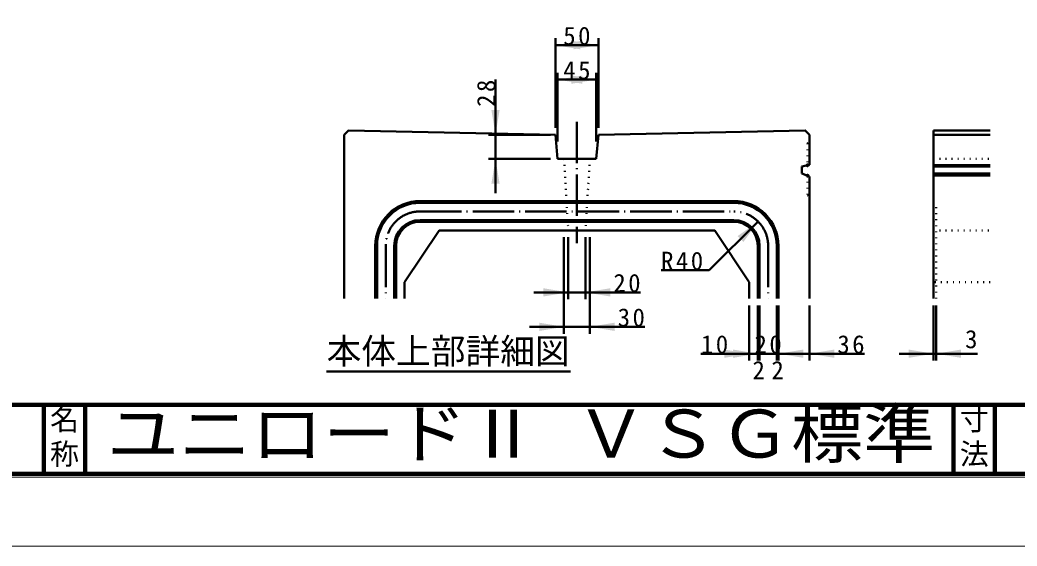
# Model space of a CAD drawing. Units: millimetres, scale not verified. Extents: x -2102 to 2102, y -1485 to 1485.
# Drawn here: x -317 to 1130, y -1485 to -721 of the extents above; entities that cross this region are included whole.
import ezdxf
from ezdxf.enums import TextEntityAlignment as Align

# ---------------------------------------------------------------- set-up
doc = ezdxf.new("R2010")
doc.units = ezdxf.units.MM
doc.header["$LTSCALE"] = 5
doc.header["$PDMODE"] = 32
doc.header["$PDSIZE"] = 2.5
doc.linetypes.add('DOTTED', pattern=[1.75, 0.25, -1.5])
doc.linetypes.add('LONG_DASHED_DOTTED', pattern=[15.25, 12, -1.5, 0.25, -1.5])
doc.layers.add('0-0_V-nasSTD', color=7, linetype='Continuous', lineweight=35)
doc.layers.add('0-1_0', color=7, linetype='Continuous', lineweight=50)
doc.styles.add('ＭＳ ゴシック', font='')
doc.styles.get('ＭＳ ゴシック').set_extended_font_data('MS Gothic')

msp = doc.modelspace()

# ---------------------------------------------------------------- linework, layer by layer
at = {"layer": '0-0_V-nasSTD', "lineweight": 50}
for p, q in [((1008.433, -881.807), (1090.433, -881.807)), ((1008.433, -881.807), (1008.433, -1125.807)), ((153.433, -1125.807), (153.433, -888.057)), ((459.683, -888.057), (462.808, -923.057)), ((522.183, -888.057), (519.058, -923.057)), ((1008.433, -888.057), (1090.433, -888.057)), ((519.058, -923.057), (462.808, -923.057)), ((1008.433, -932.432), (1090.433, -932.432)), ((1008.433, -934.307), (1090.433, -934.307)), ((828.433, -948.505), (828.433, -1125.807)), ((1008.433, -944.307), (1090.433, -944.307)), ((1008.433, -947.432), (1090.433, -947.432)), ((200.933, -1049.307), (200.933, -1125.807)), ((225.933, -1049.307), (225.933, -1125.807)), ((755.933, -1049.307), (755.933, -1125.807)), ((780.933, -1049.307), (780.933, -1125.807))]:
    msp.add_line(p, q, dxfattribs=at)
at = {"layer": '0-0_V-nasSTD', "linetype": 'DOTTED', "lineweight": 50}
for p, q in [((1008.433, -888.057), (1090.433, -888.057)), ((1008.433, -923.057), (1090.433, -923.057)), ((1008.433, -984.307), (1012.183, -986.807)), ((1012.183, -1125.807), (1012.183, -986.807)), ((1008.433, -1014.307), (1012.183, -1011.807)), ((1008.433, -1026.807), (1090.433, -1026.807)), ((1090.433, -1101.807), (1008.433, -1101.807))]:
    msp.add_line(p, q, dxfattribs=at)
at = {"layer": '0-0_V-nasSTD', "linetype": 'LONG_DASHED_DOTTED', "lineweight": 50}
for p, q in [((213.433, -1049.307), (213.433, -1125.807)), ((768.433, -1049.307), (768.433, -1125.807))]:
    msp.add_line(p, q, dxfattribs=at)
at = {"layer": '0-0_V-nasSTD', "lineweight": 100}
for p, q in [((-282.5, -1280), (-282.5, -1380)), ((-222.5, -1280), (-222.5, -1380)), ((1037.5, -1280), (1037.5, -1380)), ((1097.5, -1280), (1097.5, -1380)), ((-1997.5, -1380), (1997.5, -1380))]:
    msp.add_line(p, q, dxfattribs=at)
at = {"layer": '0-0_V-nasSTD', "lineweight": 18}
for points in [[(-2102.5, -1485), (-2102.5, 1485), (2102.5, 1485), (2102.5, -1485)], [(-2002.5, -1385), (-2002.5, 1385), (2002.5, 1385), (2002.5, -1385)]]:
    msp.add_lwpolyline(points, close=True, dxfattribs=at)
at = {"layer": '0-0_V-nasSTD', "lineweight": 50}
for centre, radius, start, end in [((263.433, -1049.307), 62.5, 90, 180), ((718.433, -1049.307), 62.5, 0, 90), ((263.433, -1049.307), 37.5, 90, 180), ((718.433, -1049.307), 37.5, 0, 90)]:
    msp.add_arc(centre, radius, start, end, dxfattribs=at)
at = {"layer": '0-0_V-nasSTD', "linetype": 'LONG_DASHED_DOTTED', "lineweight": 50}
for centre, start, end in [((263.433, -1049.307), 90, 180), ((718.433, -1049.307), 0, 90)]:
    msp.add_arc(centre, 50, start, end, dxfattribs=at)
at = {"layer": '0-0_V-nasSTD'}
for points in [[(459.683, -758.057), (495.683, -764.057), (495.683, -752.057)], [(486.183, -764.057), (486.183, -752.057), (522.183, -758.057)], [(462.808, -808.057), (498.808, -814.057), (498.808, -802.057)], [(483.058, -814.057), (483.058, -802.057), (519.058, -808.057)], [(366.808, -852.057), (372.808, -888.057), (378.808, -852.057)], [(366.808, -959.057), (372.808, -923.057), (378.808, -959.057)], [(724.09, -1035.165), (732.575, -1043.651), (753.789, -1013.952)], [(442.433, -1122.807), (442.433, -1110.807), (478.433, -1116.807)], [(503.433, -1116.807), (539.433, -1122.807), (539.433, -1110.807)], [(436.183, -1172.807), (436.183, -1160.807), (472.183, -1166.807)], [(509.683, -1166.807), (545.683, -1172.807), (545.683, -1160.807)], [(704.933, -1211.807), (704.933, -1199.807), (740.933, -1205.807)], [(717.433, -1211.807), (717.433, -1199.807), (753.433, -1205.807)], [(783.433, -1205.807), (819.433, -1211.807), (819.433, -1199.807)], [(828.433, -1205.807), (864.433, -1211.807), (864.433, -1199.807)], [(972.433, -1211.807), (972.433, -1199.807), (1008.433, -1205.807)], [(1012.183, -1205.807), (1048.183, -1211.807), (1048.183, -1199.807)]]:
    msp.add_solid(points, dxfattribs=at)
at = {"layer": '0-1_0'}
for p, q in [((459.683, -878.057), (459.683, -748.057)), ((522.183, -878.057), (522.183, -748.057)), ((459.683, -758.057), (522.183, -758.057)), ((372.808, -808.057), (372.808, -888.057)), ((462.808, -898.057), (462.808, -798.057)), ((462.808, -808.057), (519.058, -808.057)), ((519.058, -898.057), (519.058, -798.057)), ((452.808, -888.057), (362.808, -888.057)), ((372.808, -923.057), (372.808, -888.057)), ((828.433, -888.057), (828.433, -931.789)), ((452.808, -923.057), (362.808, -923.057)), ((372.808, -973.057), (372.808, -923.057)), ((817.183, -934.307), (828.433, -931.789)), ((817.183, -944.307), (817.183, -934.307)), ((817.183, -944.307), (828.433, -948.505)), ((263.433, -984.307), (718.433, -984.307)), ((263.433, -986.807), (718.433, -986.807)), ((263.433, -1011.807), (718.433, -1011.807)), ((290.933, -1026.807), (240.933, -1101.807)), ((263.433, -1014.307), (718.433, -1014.307)), ((290.933, -1026.807), (690.933, -1026.807)), ((683.078, -1084.663), (753.789, -1013.952)), ((690.933, -1026.807), (740.933, -1101.807)), ((472.183, -1036.807), (472.183, -1176.807)), ((478.433, -1036.807), (478.433, -1126.807)), ((503.433, -1036.807), (503.433, -1126.807)), ((509.683, -1036.807), (509.683, -1176.807)), ((198.433, -1089.307), (198.433, -1049.307)), ((228.433, -1089.307), (228.433, -1049.307)), ((753.433, -1049.307), (753.433, -1089.307)), ((783.433, -1049.307), (783.433, -1089.307)), ((683.078, -1084.663), (613.078, -1084.663)), ((198.433, -1125.807), (198.433, -1089.307)), ((228.433, -1125.807), (228.433, -1089.307)), ((753.433, -1089.307), (753.433, -1125.807)), ((783.433, -1089.307), (783.433, -1125.807)), ((240.933, -1101.807), (240.933, -1125.807)), ((740.933, -1101.807), (740.933, -1125.807)), ((428.433, -1116.807), (478.433, -1116.807)), ((478.433, -1116.807), (503.433, -1116.807)), ((583.433, -1116.807), (503.433, -1116.807)), ((740.933, -1135.807), (740.933, -1215.807)), ((753.433, -1135.807), (753.433, -1215.807)), ((755.933, -1135.807), (755.933, -1215.807)), ((780.933, -1135.807), (780.933, -1215.807)), ((783.433, -1135.807), (783.433, -1215.807)), ((828.433, -1135.807), (828.433, -1215.807)), ((1008.433, -1135.807), (1008.433, -1215.807)), ((1012.183, -1135.807), (1012.183, -1215.807)), ((422.183, -1166.807), (472.183, -1166.807)), ((472.183, -1166.807), (509.683, -1166.807)), ((589.683, -1166.807), (509.683, -1166.807)), ((670.933, -1205.807), (740.933, -1205.807)), ((740.933, -1205.807), (753.433, -1205.807)), ((791.246, -1205.807), (799.058, -1205.807)), ((908.433, -1205.807), (828.433, -1205.807)), ((958.433, -1205.807), (1008.433, -1205.807)), ((1008.433, -1205.807), (1012.183, -1205.807)), ((1072.183, -1205.807), (1012.183, -1205.807)), ((127.697, -1231.593), (481.707, -1231.593))]:
    msp.add_line(p, q, dxfattribs=at)
at = {"layer": '0-1_0', "linetype": 'LONG_DASHED_DOTTED'}
for p, q in [((490.933, -869.307), (490.933, -1045.557)), ((263.433, -999.307), (718.433, -999.307))]:
    msp.add_line(p, q, dxfattribs=at)
at = {"layer": '0-1_0', "linetype": 'DOTTED'}
for p, q in [((825.558, -900.557), (828.433, -897.682)), ((825.558, -900.557), (825.558, -932.432)), ((472.183, -923.057), (478.433, -1026.807)), ((509.683, -923.057), (503.433, -1026.807))]:
    msp.add_line(p, q, dxfattribs=at)
at = {"layer": '0-1_0', "lineweight": 100}
msp.add_line((-1997.5, -1280), (1997.5, -1280), dxfattribs=at)
at = {"layer": '0-1_0'}
for points in [[(459.683, -888.057), (159.683, -881.807), (153.433, -888.057)], [(522.183, -888.057), (822.183, -881.807), (828.433, -888.057)], [(753.433, -1205.807), (755.933, -1205.807), (780.933, -1205.807), (783.433, -1205.807), (828.433, -1205.807)]]:
    msp.add_lwpolyline(points, dxfattribs=at)
at = {"layer": '0-1_0', "linetype": 'DOTTED'}
msp.add_lwpolyline([(825.558, -947.432), (825.558, -975.557), (828.433, -978.432)], dxfattribs=at)
at = {"layer": '0-1_0'}
for centre, radius, start, end in [((263.433, -1049.307), 65, 90, 180), ((718.433, -1049.307), 65, 0, 90), ((263.433, -1049.307), 35, 90, 180), ((718.433, -1049.307), 35, 0, 90)]:
    msp.add_arc(centre, radius, start, end, dxfattribs=at)
for p in [(825.558, -932.432), (825.558, -947.432)]:
    msp.add_point(p, dxfattribs=at)

# ---------------------------------------------------------------- texts
at = {"layer": '0-0_V-nasSTD', "style": 'ＭＳ ゴシック'}
for s, height, p in [('3', 26.39, (1054.183, -1205.807)), ('本体上部詳細図', 36.95, (127.697, -1231.593)), ('2', 26.39, (745.683, -1250.807)), ('2', 26.39, (773.183, -1250.807)), ('名', 30.79, (-273.518, -1326.001)), ('寸', 30.79, (1046.482, -1326.001)), ('称', 30.79, (-273.524, -1375.99)), ('法', 30.79, (1046.476, -1375.99))]:
    msp.add_text(s, height=height, dxfattribs=at).set_placement(p, align=Align.BOTTOM_LEFT)
at = {"layer": '0-0_V-nasSTD', "style": 'ＭＳ ゴシック', "width": 1.1}
msp.add_text('ユニロードⅡ ＶＳＧ標準', height=69.65, dxfattribs=at).set_placement((-191, -1377.53), align=Align.BOTTOM_LEFT)
at = {"layer": '0-0_V-nasSTD', "char_height": 26.39, "attachment_point": 7, "style": 'ＭＳ ゴシック'}
for s, insert in [('\\T1.2;50', (471.133, -758.057)), ('\\T1.2;45', (471.133, -808.057)), ('\\T1.2;R40', (613.078, -1084.663)), ('\\T1.2;20', (543.833, -1116.807)), ('\\T1.2;30', (550.083, -1166.807)), ('\\T1.2;10', (670.933, -1205.807)), ('\\T1.2;20', (748.633, -1205.807)), ('\\T1.2;36', (868.833, -1205.807))]:
    msp.add_mtext(s, dxfattribs=dict(at, insert=insert))
at = {"layer": '0-0_V-nasSTD', "insert": (372.812, -847.657), "char_height": 26.39, "attachment_point": 7, "rotation": 90, "style": 'ＭＳ ゴシック'}
msp.add_mtext('\\T1.2;28', dxfattribs=at)

doc.saveas('drawing.dxf')
